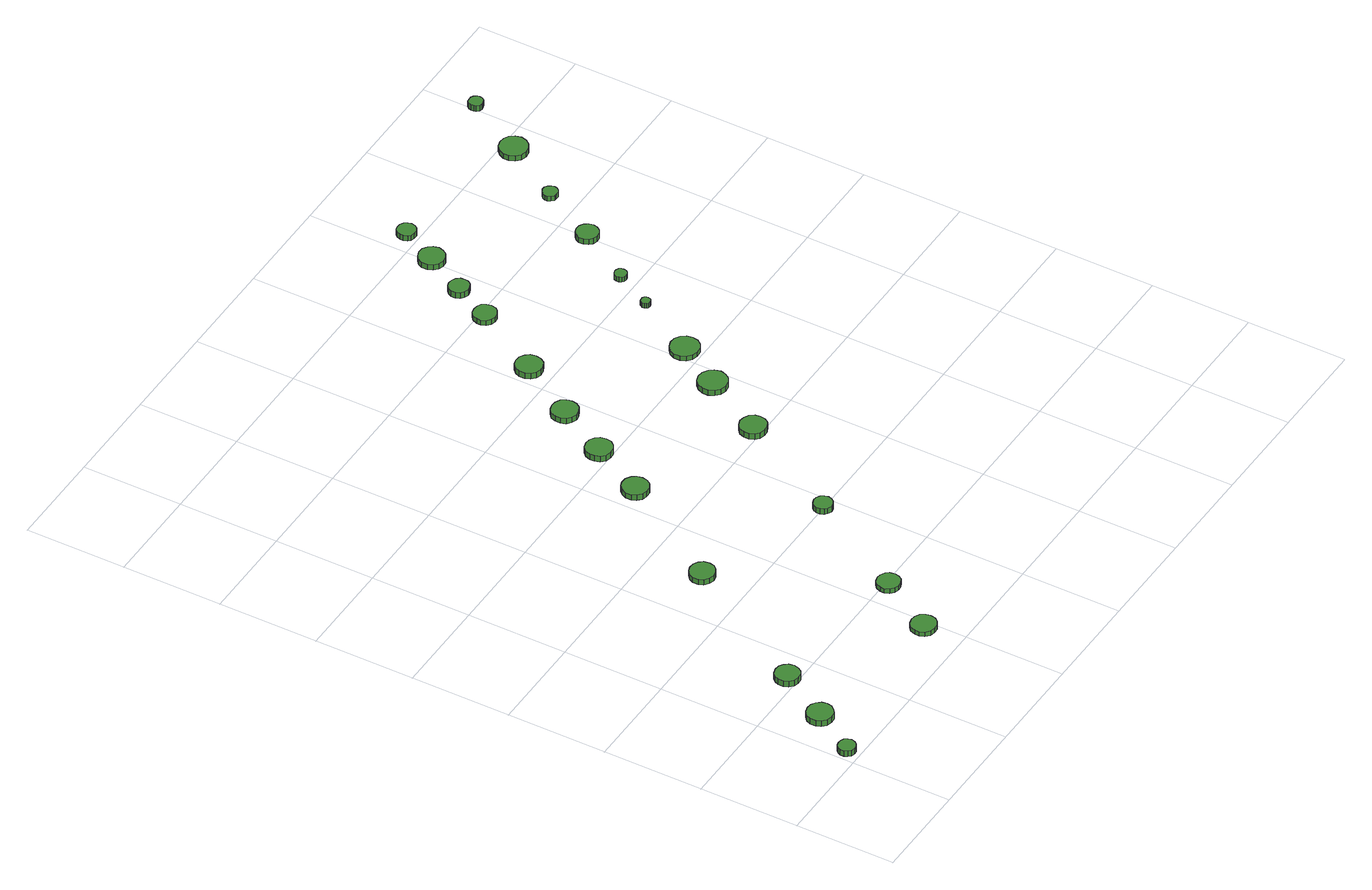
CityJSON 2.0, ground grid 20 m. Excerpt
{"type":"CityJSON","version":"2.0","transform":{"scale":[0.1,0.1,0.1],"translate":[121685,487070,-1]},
"CityObjects":{
"tree1":{"type":"SolitaryVegetationObject","attributes":{"function":"something"},"geometry":[{"type":"MultiSurface","lod":"1","boundaries":[[[0,1,2,3,4,5,6,7,8,9,10,11,12,13,14]],[[15,16,17,18,19,20,21,22,23,24,25,26,27,28,29]],[[0,29,28,1]],[[1,28,27,2]],[[2,27,26,3]],[[3,26,25,4]],[[4,25,24,5]],[[5,24,23,6]],[[6,23,22,7]],[[7,22,21,8]],[[8,21,20,9]],[[9,20,19,10]],[[10,19,18,11]],[[11,18,17,12]],[[12,17,16,13]],[[13,16,15,14]],[[14,15,29,0]]]}]},
"tree2":{"type":"SolitaryVegetationObject","attributes":{"function":"something"},"geometry":[{"type":"MultiSurface","lod":"1","boundaries":[[[30,31,32,33,34,35,36,37,38,39,40,41,42,43,44]],[[45,46,47,48,49,50,51,52,53,54,55,56,57,58,59]],[[30,59,58,31]],[[31,58,57,32]],[[32,57,56,33]],[[33,56,55,34]],[[34,55,54,35]],[[35,54,53,36]],[[36,53,52,37]],[[37,52,51,38]],[[38,51,50,39]],[[39,50,49,40]],[[40,49,48,41]],[[41,48,47,42]],[[42,47,46,43]],[[43,46,45,44]],[[44,45,59,30]]]}]},
"tree3":{"type":"SolitaryVegetationObject","attributes":{"function":"something"},"geometry":[{"type":"MultiSurface","lod":"1","boundaries":[[[60,61,62,63,64,65,66,67,68,69,70,71,72,73,74]],[[75,76,77,78,79,80,81,82,83,84,85,86,87,88,89]],[[60,89,88,61]],[[61,88,87,62]],[[62,87,86,63]],[[63,86,85,64]],[[64,85,84,65]],[[65,84,83,66]],[[66,83,82,67]],[[67,82,81,68]],[[68,81,80,69]],[[69,80,79,70]],[[70,79,78,71]],[[71,78,77,72]],[[72,77,76,73]],[[73,76,75,74]],[[74,75,89,60]]]}]},
"tree4":{"type":"SolitaryVegetationObject","attributes":{"function":"something"},"geometry":[{"type":"MultiSurface","lod":"1","boundaries":[[[90,91,92,93,94,95,96,97,98,99,100,101,102,103,104]],[[105,106,107,108,109,110,111,112,113,114,115,116,117,118,119]],[[90,119,118,91]],[[91,118,117,92]],[[92,117,116,93]],[[93,116,115,94]],[[94,115,114,95]],[[95,114,113,96]],[[96,113,112,97]],[[97,112,111,98]],[[98,111,110,99]],[[99,110,109,100]],[[100,109,108,101]],[[101,108,107,102]],[[102,107,106,103]],[[103,106,105,104]],[[104,105,119,90]]]}]},
"tree5":{"type":"SolitaryVegetationObject","attributes":{"function":"something"},"geometry":[{"type":"MultiSurface","lod":"1","boundaries":[[[120,121,122,123,124,125,126,127,128,129,130,131,132,133,134]],[[135,136,137,138,139,140,141,142,143,144,145,146,147,148,149]],[[120,149,148,121]],[[121,148,147,122]],[[122,147,146,123]],[[123,146,145,124]],[[124,145,144,125]],[[125,144,143,126]],[[126,143,142,127]],[[127,142,141,128]],[[128,141,140,129]],[[129,140,139,130]],[[130,139,138,131]],[[131,138,137,132]],[[132,137,136,133]],[[133,136,135,134]],[[134,135,149,120]]]}]},
"tree6":{"type":"SolitaryVegetationObject","attributes":{"function":"something"},"geometry":[{"type":"MultiSurface","lod":"1","boundaries":[[[150,151,152,153,154,155,156,157,158,159,160,161,162,163,164]],[[165,166,167,168,169,170,171,172,173,174,175,176,177,178,179]],[[150,179,178,151]],[[151,178,177,152]],[[152,177,176,153]],[[153,176,175,154]],[[154,175,174,155]],[[155,174,173,156]],[[156,173,172,157]],[[157,172,171,158]],[[158,171,170,159]],[[159,170,169,160]],[[160,169,168,161]],[[161,168,167,162]],[[162,167,166,163]],[[163,166,165,164]],[[164,165,179,150]]]}]},
"tree7":{"type":"SolitaryVegetationObject","attributes":{"function":"something"},"geometry":[{"type":"MultiSurface","lod":"1","boundaries":[[[180,181,182,183,184,185,186,187,188,189,190,191,192,193,194]],[[195,196,197,198,199,200,201,202,203,204,205,206,207,208,209]],[[180,209,208,181]],[[181,208,207,182]],[[182,207,206,183]],[[183,206,205,184]],[[184,205,204,185]],[[185,204,203,186]],[[186,203,202,187]],[[187,202,201,188]],[[188,201,200,189]],[[189,200,199,190]],[[190,199,198,191]],[[191,198,197,192]],[[192,197,196,193]],[[193,196,195,194]],[[194,195,209,180]]]}]},
"tree8":{"type":"SolitaryVegetationObject","attributes":{"function":"something"},"geometry":[{"type":"MultiSurface","lod":"1","boundaries":[[[210,211,212,213,214,215,216,217,218,219,220,221,222,223,224]],[[225,226,227,228,229,230,231,232,233,234,235,236,237,238,239]],[[210,239,238,211]],[[211,238,237,212]],[[212,237,236,213]],[[213,236,235,214]],[[214,235,234,215]],[[215,234,233,216]],[[216,233,232,217]],[[217,232,231,218]],[[218,231,230,219]],[[219,230,229,220]],[[220,229,228,221]],[[221,228,227,222]],[[222,227,226,223]],[[223,226,225,224]],[[224,225,239,210]]]}]},
"tree9":{"type":"SolitaryVegetationObject","attributes":{"function":"something"},"geometry":[{"type":"MultiSurface","lod":"1","boundaries":[[[240,241,242,243,244,245,246,247,248,249,250,251,252,253,254]],[[255,256,257,258,259,260,261,262,263,264,265,266,267,268,269]],[[240,269,268,241]],[[241,268,267,242]],[[242,267,266,243]],[[243,266,265,244]],[[244,265,264,245]],[[245,264,263,246]],[[246,263,262,247]],[[247,262,261,248]],[[248,261,260,249]],[[249,260,259,250]],[[250,259,258,251]],[[251,258,257,252]],[[252,257,256,253]],[[253,256,255,254]],[[254,255,269,240]]]}]},
"tree10":{"type":"SolitaryVegetationObject","attributes":{"function":"something"},"geometry":[{"type":"MultiSurface","lod":"1","boundaries":[[[270,271,272,273,274,275,276,277,278,279,280,281,282,283,284]],[[285,286,287,288,289,290,291,292,293,294,295,296,297,298,299]],[[270,299,298,271]],[[271,298,297,272]],[[272,297,296,273]],[[273,296,295,274]],[[274,295,294,275]],[[275,294,293,276]],[[276,293,292,277]],[[277,292,291,278]],[[278,291,290,279]],[[279,290,289,280]],[[280,289,288,281]],[[281,288,287,282]],[[282,287,286,283]],[[283,286,285,284]],[[284,285,299,270]]]}]},
"tree11":{"type":"SolitaryVegetationObject","attributes":{"function":"something"},"geometry":[{"type":"MultiSurface","lod":"1","boundaries":[[[300,301,302,303,304,305,306,307,308,309,310,311,312,313,314]],[[315,316,317,318,319,320,321,322,323,324,325,326,327,328,329]],[[300,329,328,301]],[[301,328,327,302]],[[302,327,326,303]],[[303,326,325,304]],[[304,325,324,305]],[[305,324,323,306]],[[306,323,322,307]],[[307,322,321,308]],[[308,321,320,309]],[[309,320,319,310]],[[310,319,318,311]],[[311,318,317,312]],[[312,317,316,313]],[[313,316,315,314]],[[314,315,329,300]]]}]},
"tree12":{"type":"SolitaryVegetationObject","attributes":{"function":"something"},"geometry":[{"type":"MultiSurface","lod":"1","boundaries":[[[330,331,332,333,334,335,336,337,338,339,340,341,342,343,344]],[[345,346,347,348,349,350,351,352,353,354,355,356,357,358,359]],[[330,359,358,331]],[[331,358,357,332]],[[332,357,356,333]],[[333,356,355,334]],[[334,355,354,335]],[[335,354,353,336]],[[336,353,352,337]],[[337,352,351,338]],[[338,351,350,339]],[[339,350,349,340]],[[340,349,348,341]],[[341,348,347,342]],[[342,347,346,343]],[[343,346,345,344]],[[344,345,359,330]]]}]},
"tree13":{"type":"SolitaryVegetationObject","attributes":{"function":"something"},"geometry":[{"type":"MultiSurface","lod":"1","boundaries":[[[360,361,362,363,364,365,366,367,368,369,370,371,372,373,374]],[[375,376,377,378,379,380,381,382,383,384,385,386,387,388,389]],[[360,389,388,361]],[[361,388,387,362]],[[362,387,386,363]],[[363,386,385,364]],[[364,385,384,365]],[[365,384,383,366]],[[366,383,382,367]],[[367,382,381,368]],[[368,381,380,369]],[[369,380,379,370]],[[370,379,378,371]],[[371,378,377,372]],[[372,377,376,373]],[[373,376,375,374]],[[374,375,389,360]]]}]},
"tree14":{"type":"SolitaryVegetationObject","attributes":{"function":"something"},"geometry":[{"type":"MultiSurface","lod":"1","boundaries":[[[390,391,392,393,394,395,396,397,398,399,400,401,402,403,404]],[[405,406,407,408,409,410,411,412,413,414,415,416,417,418,419]],[[390,419,418,391]],[[391,418,417,392]],[[392,417,416,393]],[[393,416,415,394]],[[394,415,414,395]],[[395,414,413,396]],[[396,413,412,397]],[[397,412,411,398]],[[398,411,410,399]],[[399,410,409,400]],[[400,409,408,401]],[[401,408,407,402]],[[402,407,406,403]],[[403,406,405,404]],[[404,405,419,390]]]}]},
"tree15":{"type":"SolitaryVegetationObject","attributes":{"function":"something"},"geometry":[{"type":"MultiSurface","lod":"1","boundaries":[[[420,421,422,423,424,425,426,427,428,429,430,431,432,433,434]],[[435,436,437,438,439,440,441,442,443,444,445,446,447,448,449]],[[420,449,448,421]],[[421,448,447,422]],[[422,447,446,423]],[[423,446,445,424]],[[424,445,444,425]],[[425,444,443,426]],[[426,443,442,427]],[[427,442,441,428]],[[428,441,440,429]],[[429,440,439,430]],[[430,439,438,431]],[[431,438,437,432]],[[432,437,436,433]],[[433,436,435,434]],[[434,435,449,420]]]}]},
"tree16":{"type":"SolitaryVegetationObject","attributes":{"function":"something"},"geometry":[{"type":"MultiSurface","lod":"1","boundaries":[[[450,451,452,453,454,455,456,457,458,459,460,461,462,463,464]],[[465,466,467,468,469,470,471,472,473,474,475,476,477,478,479]],[[450,479,478,451]],[[451,478,477,452]],[[452,477,476,453]],[[453,476,475,454]],[[454,475,474,455]],[[455,474,473,456]],[[456,473,472,457]],[[457,472,471,458]],[[458,471,470,459]],[[459,470,469,460]],[[460,469,468,461]],[[461,468,467,462]],[[462,467,466,463]],[[463,466,465,464]],[[464,465,479,450]]]}]},
"tree17":{"type":"SolitaryVegetationObject","attributes":{"function":"something"},"geometry":[{"type":"MultiSurface","lod":"1","boundaries":[[[480,481,482,483,484,485,486,487,488,489,490,491,492,493,494]],[[495,496,497,498,499,500,501,502,503,504,505,506,507,508,509]],[[480,509,508,481]],[[481,508,507,482]],[[482,507,506,483]],[[483,506,505,484]],[[484,505,504,485]],[[485,504,503,486]],[[486,503,502,487]],[[487,502,501,488]],[[488,501,500,489]],[[489,500,499,490]],[[490,499,498,491]],[[491,498,497,492]],[[492,497,496,493]],[[493,496,495,494]],[[494,495,509,480]]]}]},
"tree18":{"type":"SolitaryVegetationObject","attributes":{"function":"something"},"geometry":[{"type":"MultiSurface","lod":"1","boundaries":[[[510,511,512,513,514,515,516,517,518,519,520,521,522,523,524]],[[525,526,527,528,529,530,531,532,533,534,535,536,537,538,539]],[[510,539,538,511]],[[511,538,537,512]],[[512,537,536,513]],[[513,536,535,514]],[[514,535,534,515]],[[515,534,533,516]],[[516,533,532,517]],[[517,532,531,518]],[[518,531,530,519]],[[519,530,529,520]],[[520,529,528,521]],[[521,528,527,522]],[[522,527,526,523]],[[523,526,525,524]],[[524,525,539,510]]]}]},
"tree19":{"type":"SolitaryVegetationObject","attributes":{"function":"something"},"geometry":[{"type":"MultiSurface","lod":"1","boundaries":[[[540,541,542,543,544,545,546,547,548,549,550,551,552,553,554]],[[555,556,557,558,559,560,561,562,563,564,565,566,567,568,569]],[[540,569,568,541]],[[541,568,567,542]],[[542,567,566,543]],[[543,566,565,544]],[[544,565,564,545]],[[545,564,563,546]],[[546,563,562,547]],[[547,562,561,548]],[[548,561,560,549]],[[549,560,559,550]],[[550,559,558,551]],[[551,558,557,552]],[[552,557,556,553]],[[553,556,555,554]],[[554,555,569,540]]]}]},
"tree20":{"type":"SolitaryVegetationObject","attributes":{"function":"something"},"geometry":[{"type":"MultiSurface","lod":"1","boundaries":[[[570,571,572,573,574,575,576,577,578,579,580,581,582,583,584]],[[585,586,587,588,589,590,591,592,593,594,595,596,597,598,599]],[[570,599,598,571]],[[571,598,597,572]],[[572,597,596,573]],[[573,596,595,574]],[[574,595,594,575]],[[575,594,593,576]],[[576,593,592,577]],[[577,592,591,578]],[[578,591,590,579]],[[579,590,589,580]],[[580,589,588,581]],[[581,588,587,582]],[[582,587,586,583]],[[583,586,585,584]],[[584,585,599,570]]]}]},
"tree21":{"type":"SolitaryVegetationObject","attributes":{"function":"something"},"geometry":[{"type":"MultiSurface","lod":"1","boundaries":[[[600,601,602,603,604,605,606,607,608,609,610,611,612,613,614]],[[615,616,617,618,619,620,621,622,623,624,625,626,627,628,629]],[[600,629,628,601]],[[601,628,627,602]],[[602,627,626,603]],[[603,626,625,604]],[[604,625,624,605]],[[605,624,623,606]],[[606,623,622,607]],[[607,622,621,608]],[[608,621,620,609]],[[609,620,619,610]],[[610,619,618,611]],[[611,618,617,612]],[[612,617,616,613]],[[613,616,615,614]],[[614,615,629,600]]]}]},
"tree22":{"type":"SolitaryVegetationObject","attributes":{"function":"something"},"geometry":[{"type":"MultiSurface","lod":"1","boundaries":[[[630,631,632,633,634,635,636,637,638,639,640,641,642,643,644]],[[645,646,647,648,649,650,651,652,653,654,655,656,657,658,659]],[[630,659,658,631]],[[631,658,657,632]],[[632,657,656,633]],[[633,656,655,634]],[[634,655,654,635]],[[635,654,653,636]],[[636,653,652,637]],[[637,652,651,638]],[[638,651,650,639]],[[639,650,649,640]],[[640,649,648,641]],[[641,648,647,642]],[[642,647,646,643]],[[643,646,645,644]],[[644,645,659,630]]]}]},
"tree23":{"type":"SolitaryVegetationObject","attributes":{"function":"something"},"geometry":[{"type":"MultiSurface","lod":"1","boundaries":[[[660,661,662,663,664,665,666,667,668,669,670,671,672,673,674]],[[675,676,677,678,679,680,681,682,683,684,685,686,687,688,689]],[[660,689,688,661]],[[661,688,687,662]],[[662,687,686,663]],[[663,686,685,664]],[[664,685,684,665]],[[665,684,683,666]],[[666,683,682,667]],[[667,682,681,668]],[[668,681,680,669]],[[669,680,679,670]],[[670,679,678,671]],[[671,678,677,672]],[[672,677,676,673]],[[673,676,675,674]],[[674,675,689,660]]]}]},
"tree24":{"type":"SolitaryVegetationObject","attributes":{"function":"something"},"geometry":[{"type":"MultiSurface","lod":"1","boundaries":[[[690,691,692,693,694,695,696,697,698,699,700,701,702,703,704]],[[705,706,707,708,709,710,711,712,713,714,715,716,717,718,719]],[[690,719,718,691]],[[691,718,717,692]],[[692,717,716,693]],[[693,716,715,694]],[[694,715,714,695]],[[695,714,713,696]],[[696,713,712,697]],[[697,712,711,698]],[[698,711,710,699]],[[699,710,709,700]],[[700,709,708,701]],[[701,708,707,702]],[[702,707,706,703]],[[703,706,705,704]],[[704,705,719,690]]]}]}
},
"vertices":[
[40,26,20],[38,33,20],[34,39,20],[28,42,20],[21,43,20],[14,41,20],[9,36,20],[6,30,20],[6,23,20],[9,16,20],[14,11,20],[21,9,20],[28,10,20],[34,13,20],[38,19,20],[38,19,7],[34,13,7],[28,10,7],[21,9,7],[14,11,7],[9,16,7],[6,23,7],[6,30,7],[9,36,7],[14,41,7],[21,43,7],[28,42,7],[34,39,7],[38,33,7],[40,26,7],
[104,115,19],[102,125,19],[95,134,19],[86,139,19],[76,140,19],[65,137,19],[57,130,19],[53,120,19],[53,109,19],[57,100,19],[65,92,19],[76,89,19],[86,90,19],[95,96,19],[102,104,19],[102,104,6],[95,96,6],[86,90,6],[76,89,6],[65,92,6],[57,100,6],[53,109,6],[53,120,6],[57,130,6],[65,137,6],[76,140,6],[86,139,6],[95,134,6],[102,125,6],[104,115,6],
[164,219,19],[162,229,19],[156,237,19],[148,242,19],[138,243,19],[128,240,19],[121,233,19],[117,224,19],[117,214,19],[121,205,19],[128,198,19],[138,195,19],[148,196,19],[156,201,19],[162,209,19],[162,209,6],[156,201,6],[148,196,6],[138,195,6],[128,198,6],[121,205,6],[117,214,6],[117,224,6],[121,233,6],[128,240,6],[138,243,6],[148,242,6],[156,237,6],[162,229,6],[164,219,6],
[410,79,15],[408,89,15],[402,98,15],[393,103,15],[383,104,15],[373,101,15],[365,94,15],[361,84,15],[361,74,15],[365,65,15],[373,58,15],[383,55,15],[393,56,15],[402,61,15],[408,69,15],[408,69,5],[402,61,5],[393,56,5],[383,55,5],[373,58,5],[365,65,5],[361,74,5],[361,84,5],[365,94,5],[373,101,5],[383,104,5],[393,103,5],[402,98,5],[408,89,5],[410,79,5],
[326,490,22],[324,501,22],[318,509,22],[309,514,22],[299,515,22],[289,512,22],[281,505,22],[277,496,22],[277,485,22],[281,476,22],[289,469,22],[299,466,22],[309,467,22],[318,472,22],[324,480,22],[324,480,10],[318,472,10],[309,467,10],[299,466,10],[289,469,10],[281,476,10],[277,485,10],[277,496,10],[281,505,10],[289,512,10],[299,515,10],[309,514,10],[318,509,10],[324,501,10],[326,490,10],
[476,192,15],[474,202,15],[469,209,15],[460,214,15],[451,215,15],[442,212,15],[435,206,15],[431,197,15],[431,188,15],[435,179,15],[442,173,15],[451,170,15],[460,171,15],[469,175,15],[474,183,15],[474,183,5],[469,175,5],[460,171,5],[451,170,5],[442,173,5],[435,179,5],[431,188,5],[431,197,5],[435,206,5],[442,212,5],[451,215,5],[460,214,5],[469,209,5],[474,202,5],[476,192,5],
[465,711,24],[463,722,24],[457,730,24],[447,736,24],[436,737,24],[426,734,24],[418,726,24],[414,716,24],[414,705,24],[418,696,24],[426,688,24],[436,685,24],[447,686,24],[457,691,24],[463,700,24],[463,700,12],[457,691,12],[447,686,12],[436,685,12],[426,688,12],[418,696,12],[414,705,12],[414,716,12],[418,726,12],[426,734,12],[436,737,12],[447,736,12],[457,730,12],[463,722,12],[465,711,12],
[589,397,24],[587,405,24],[583,411,24],[576,415,24],[569,416,24],[561,413,24],[556,408,24],[553,401,24],[553,394,24],[556,387,24],[561,382,24],[569,379,24],[576,380,24],[583,384,24],[587,390,24],[587,390,11],[583,384,11],[576,380,11],[569,379,11],[561,382,11],[556,387,11],[553,394,11],[553,401,11],[556,408,11],[561,413,11],[569,416,11],[576,415,11],[583,411,11],[587,405,11],[589,397,11],
[529,824,19],[527,835,19],[521,843,19],[511,849,19],[501,850,19],[490,847,19],[482,839,19],[478,829,19],[478,819,19],[482,809,19],[490,801,19],[501,798,19],[511,799,19],[521,805,19],[527,813,19],[527,813,6],[521,805,6],[511,799,6],[501,798,6],[490,801,6],[482,809,6],[478,819,6],[478,829,6],[482,839,6],[490,847,6],[501,850,6],[511,849,6],[521,843,6],[527,835,6],[529,824,6],
[589,930,17],[587,941,17],[581,950,17],[571,955,17],[560,956,17],[550,953,17],[542,946,17],[538,936,17],[538,925,17],[542,915,17],[550,908,17],[560,904,17],[571,906,17],[581,911,17],[587,920,17],[587,920,5],[581,911,5],[571,906,5],[560,904,5],[550,908,5],[542,915,5],[538,925,5],[538,936,5],[542,946,5],[550,953,5],[560,956,5],[571,955,5],[581,950,5],[587,941,5],[589,930,5],
[717,614,24],[715,624,24],[709,633,24],[699,638,24],[688,640,24],[678,636,24],[670,629,24],[666,619,24],[666,608,24],[670,598,24],[678,591,24],[688,588,24],[699,589,24],[709,594,24],[715,603,24],[715,603,11],[709,594,11],[699,589,11],[688,588,11],[678,591,11],[670,598,11],[666,608,11],[666,619,11],[670,629,11],[678,636,11],[688,640,11],[699,638,11],[709,633,11],[715,624,11],[717,614,11],
[662,1048,18],[660,1059,18],[654,1067,18],[644,1073,18],[633,1074,18],[623,1071,18],[615,1063,18],[611,1053,18],[611,1042,18],[615,1032,18],[623,1025,18],[633,1022,18],[644,1023,18],[654,1028,18],[660,1037,18],[660,1037,5],[654,1028,5],[644,1023,5],[633,1022,5],[623,1025,5],[615,1032,5],[611,1042,5],[611,1053,5],[615,1063,5],[623,1071,5],[633,1074,5],[644,1073,5],[654,1067,5],[660,1059,5],[662,1048,5],
[794,741,18],[791,753,18],[784,762,18],[774,768,18],[762,770,18],[750,766,18],[742,758,18],[737,747,18],[737,735,18],[742,724,18],[750,716,18],[762,712,18],[774,714,18],[784,720,18],[791,729,18],[791,729,6],[784,720,6],[774,714,6],[762,712,6],[750,716,6],[742,724,6],[737,735,6],[737,747,6],[742,758,6],[750,766,6],[762,770,6],[774,768,6],[784,762,6],[791,753,6],[794,741,6],
[850,833,16],[848,844,16],[841,854,16],[831,860,16],[819,861,16],[808,857,16],[799,850,16],[794,839,16],[794,827,16],[799,816,16],[808,808,16],[819,805,16],[831,806,16],[841,812,16],[848,821,16],[848,821,6],[841,812,6],[831,806,6],[819,805,6],[808,808,6],[799,816,6],[794,827,6],[794,839,6],[799,850,6],[808,857,6],[819,861,6],[831,860,6],[841,854,6],[848,844,6],[850,833,6],
[743,1189,16],[741,1198,16],[736,1206,16],[727,1210,16],[718,1211,16],[709,1209,16],[702,1202,16],[698,1193,16],[698,1184,16],[702,1175,16],[709,1169,16],[718,1166,16],[727,1167,16],[736,1172,16],[741,1179,16],[741,1179,5],[736,1172,5],[727,1167,5],[718,1166,5],[709,1169,5],[702,1175,5],[698,1184,5],[698,1193,5],[702,1202,5],[709,1209,5],[718,1211,5],[727,1210,5],[736,1206,5],[741,1198,5],[743,1189,5],
[778,1265,18],[777,1273,18],[772,1280,18],[764,1284,18],[756,1285,18],[748,1283,18],[742,1277,18],[738,1269,18],[738,1261,18],[742,1253,18],[748,1248,18],[756,1245,18],[764,1246,18],[772,1250,18],[777,1257,18],[777,1257,5],[772,1250,5],[764,1246,5],[756,1245,5],[748,1248,5],[742,1253,5],[738,1261,5],[738,1269,5],[742,1277,5],[748,1283,5],[756,1285,5],[764,1284,5],[772,1280,5],[777,1273,5],[778,1265,5],
[904,957,16],[903,961,16],[901,964,16],[898,966,16],[894,966,16],[890,965,16],[888,962,16],[886,959,16],[886,955,16],[888,952,16],[890,949,16],[894,948,16],[898,948,16],[901,950,16],[903,953,16],[903,953,5],[901,950,5],[898,948,5],[894,948,5],[890,949,5],[888,952,5],[886,955,5],[886,959,5],[888,962,5],[890,965,5],[894,966,5],[898,966,5],[901,964,5],[903,961,5],[904,957,5],
[831,1349,17],[828,1360,17],[822,1368,17],[813,1374,17],[802,1375,17],[792,1371,17],[784,1364,17],[780,1355,17],[780,1344,17],[784,1334,17],[792,1327,17],[802,1324,17],[813,1325,17],[822,1330,17],[828,1339,17],[828,1339,5],[822,1330,5],[813,1325,5],[802,1324,5],[792,1327,5],[784,1334,5],[780,1344,5],[780,1355,5],[784,1364,5],[792,1371,5],[802,1375,5],[813,1374,5],[822,1368,5],[828,1360,5],[831,1349,5],
[949,1034,16],[948,1039,16],[945,1043,16],[941,1045,16],[936,1046,16],[931,1044,16],[927,1041,16],[925,1036,16],[925,1031,16],[927,1026,16],[931,1023,16],[936,1022,16],[941,1022,16],[945,1025,16],[948,1029,16],[948,1029,5],[945,1025,5],[941,1022,5],[936,1022,5],[931,1023,5],[927,1026,5],[925,1031,5],[925,1036,5],[927,1041,5],[931,1044,5],[936,1046,5],[941,1045,5],[945,1043,5],[948,1039,5],[949,1034,5],
[863,1425,17],[861,1432,17],[857,1438,17],[850,1442,17],[842,1443,17],[835,1441,17],[830,1436,17],[827,1429,17],[827,1421,17],[830,1414,17],[835,1409,17],[842,1407,17],[850,1407,17],[857,1411,17],[861,1417,17],[861,1417,5],[857,1411,5],[850,1407,5],[842,1407,5],[835,1409,5],[830,1414,5],[827,1421,5],[827,1429,5],[830,1436,5],[835,1441,5],[842,1443,5],[850,1442,5],[857,1438,5],[861,1432,5],[863,1425,5],
[1025,1142,17],[1023,1151,17],[1018,1158,17],[1010,1163,17],[1001,1164,17],[992,1161,17],[986,1155,17],[982,1147,17],[982,1138,17],[986,1129,17],[992,1123,17],[1001,1120,17],[1010,1121,17],[1018,1126,17],[1023,1133,17],[1023,1133,5],[1018,1126,5],[1010,1121,5],[1001,1120,5],[992,1123,5],[986,1129,5],[982,1138,5],[982,1147,5],[986,1155,5],[992,1161,5],[1001,1164,5],[1010,1163,5],[1018,1158,5],[1023,1151,5],[1025,1142,5],
[1081,1256,16],[1080,1262,16],[1076,1267,16],[1071,1271,16],[1064,1271,16],[1059,1269,16],[1054,1265,16],[1051,1259,16],[1051,1253,16],[1054,1248,16],[1059,1243,16],[1064,1242,16],[1071,1242,16],[1076,1245,16],[1080,1250,16],[1080,1250,5],[1076,1245,5],[1071,1242,5],[1064,1242,5],[1059,1243,5],[1054,1248,5],[1051,1253,5],[1051,1259,5],[1054,1265,5],[1059,1269,5],[1064,1271,5],[1071,1271,5],[1076,1267,5],[1080,1262,5],[1081,1256,5],
[1167,1375,17],[1164,1386,17],[1157,1396,17],[1148,1401,17],[1136,1402,17],[1125,1399,17],[1117,1391,17],[1112,1381,17],[1112,1369,17],[1117,1359,17],[1125,1351,17],[1136,1347,17],[1148,1349,17],[1157,1354,17],[1164,1364,17],[1164,1364,5],[1157,1354,5],[1148,1349,5],[1136,1347,5],[1125,1351,5],[1117,1359,5],[1112,1369,5],[1112,1381,5],[1117,1391,5],[1125,1399,5],[1136,1402,5],[1148,1401,5],[1157,1396,5],[1164,1386,5],[1167,1375,5],
[1223,1495,19],[1222,1500,19],[1218,1505,19],[1213,1508,19],[1208,1508,19],[1202,1507,19],[1198,1503,19],[1196,1498,19],[1196,1492,19],[1198,1487,19],[1202,1483,19],[1208,1481,19],[1213,1482,19],[1218,1484,19],[1222,1489,19],[1222,1489,6],[1218,1484,6],[1213,1482,6],[1208,1481,6],[1202,1483,6],[1198,1487,6],[1196,1492,6],[1196,1498,6],[1198,1503,6],[1202,1507,6],[1208,1508,6],[1213,1508,6],[1218,1505,6],[1222,1500,6],[1223,1495,6]
]}
